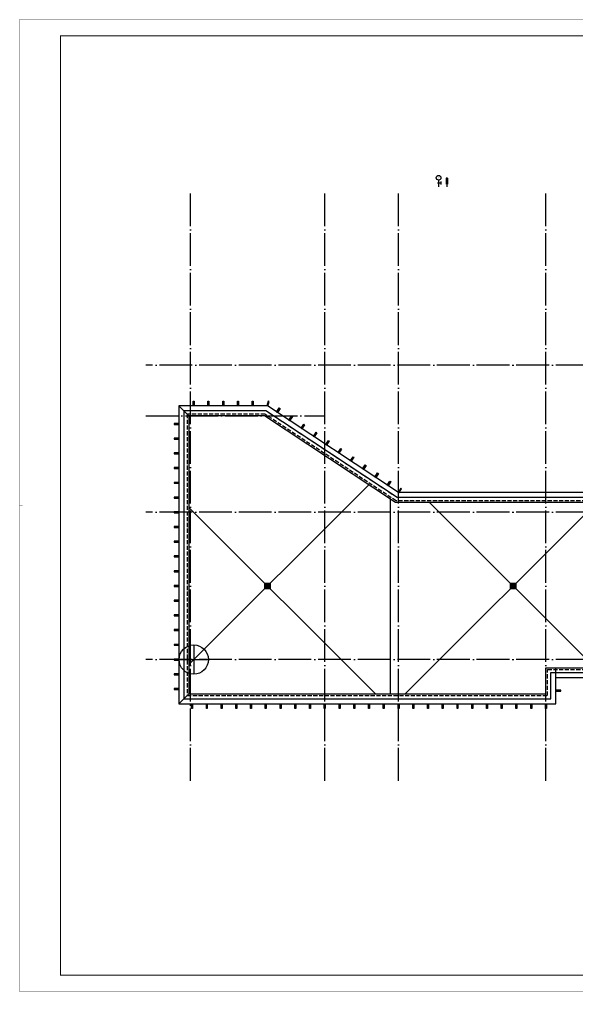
# Model space of a CAD drawing. Extents: x -777745 to 647905, y -207485 to 303235.
# Drawn here: x -10637 to 23366, y 104512 to 163917 of the extents above; entities that cross this region are included whole.
import ezdxf

# ---------------------------------------------------------------- set-up
doc = ezdxf.new("R2010")
doc.units = 0
doc.header["$LTSCALE"] = 1000
doc.linetypes.add('X-104 13#平面$0$DASH', pattern=[0.35, 0.25, -0.1])
doc.linetypes.add('X-104 13#平面$0$DOTE', pattern=[2.42, 2, -0.2, 0.02, -0.2])
doc.layers.get('0').update_dxf_attribs({"linetype": 'CONTINUOUS'})
for name, color, linetype in [('00-防烟分区', 4, 'CONTINUOUS'), ('13#楼幕墙$1$A-C_幕墙龙骨', 133, 'CONTINUOUS'), ('13#楼幕墙$1$A-C_玻璃幕墙', 140, 'CONTINUOUS'), ('ACS_KT_FM', 3, 'CONTINUOUS'), ('X-104 13#平面$0$A-O_分水线', 127, 'CONTINUOUS'), ('X-104 13#平面$0$A-O_屋面', 201, 'CONTINUOUS'), ('X-104 13#平面$0$A-TECH_结构', 21, 'CONTINUOUS'), ('X-104 13#平面$0$A_AXIS-轴线', 36, 'X-104 13#平面$0$DOTE'), ('X-104 13#平面$0$X-104 13#平面$0$A-TECH_结构', 21, 'CONTINUOUS')]:
    doc.layers.add(name, color=color, linetype=linetype)
doc.layers.add('13#楼幕墙$0$04-不打印_辅助线', color=165, linetype='CONTINUOUS', plot=False)

# ---------------------------------------------------------------- blocks, each defined once
blk = doc.blocks.new('HDYLB')
for p, q in [((1.64, 2.38), (-0.34, 2.38)), ((0, 4.16), (0, 2.22)), ((0, 2.13), (0, 0)), ((1.64, 1.43), (1.64, 3.33))]:
    blk.add_line(p, q)
blk.add_lwpolyline([(-0.6, 5.02, 0.107, 0.107, 0), (-0.09, 5.53, 0.249, 0.107, 0), (0.7, 6.32, 0.107, 0.107, 0)], format="xyseb")
at = {"const_width": 0.713}
blk.add_lwpolyline([(0, 2.03, -1), (0, 2.74, -1)], format="xyb", close=True, dxfattribs=at)
blk.add_circle((0, 5.59), 1.43)
blk = doc.blocks.new('HDWDJ')
for p, q in [((-0.49, 5.42), (-0.49, 1.62)), ((0.49, 5.42), (-0.49, 5.42)), ((0, 5.02), (0, 0)), ((0.49, 5.42), (0.49, 1.62))]:
    blk.add_line(p, q)
blk = doc.blocks.new('图框-A1')
for points, const_width in [([(0, 0), (841, 0), (841, 594), (0, 594)], 0.05), ([(766, 584), (25, 584), (25, 10), (766, 10)], 0.5)]:
    blk.add_lwpolyline(points, close=True, dxfattribs=dict(const_width=const_width))
at = {"const_width": 0.05}
blk.add_lwpolyline([(0, 297), (2, 297)], dxfattribs=at)
blk = doc.blocks.new('X-104 13#平面$0$zzzzx')
at = {"layer": 'X-104 13#平面$0$A_AXIS-轴线', "linetype": 'X-104 13#平面$0$DOTE'}
for p, q in [((-200, -7401), (-200, 28620)), ((8000, -7401), (8000, 28620)), ((12500, -7401), (12500, 28620)), ((21500, -7401), (21500, 28620)), ((30500, -7401), (30500, 28620)), ((39500, -7401), (39500, 28620)), ((48500, -7401), (48500, 28620)), ((57500, -7401), (57500, 28620)), ((60408, 18000), (-2925, 18000)), ((60408, 9000), (-2925, 9000)), ((60408, 0), (-2925, 0))]:
    blk.add_line(p, q, dxfattribs=at)
blk = doc.blocks.new('13#楼幕墙$0$A$C1D2C5D5E')
at = {"layer": '13#楼幕墙$0$04-不打印_辅助线'}
for points in [[(0, 893), (0, -893)], [(-893, 0), (893, 0)], [(-200, -400), (-200, 400)]]:
    blk.add_lwpolyline(points, dxfattribs=at)
blk.add_circle((0, 0), 893, dxfattribs=at)
blk = doc.blocks.new('*U3592')
at = {"layer": '13#楼幕墙$1$A-C_幕墙龙骨'}
blk.add_lwpolyline([(30, -150), (-30, -150), (-30, 150), (30, 150)], close=True, dxfattribs=at)
blk = doc.blocks.new('*U3593')
at = {"layer": '13#楼幕墙$1$A-C_幕墙龙骨', "color": 0, "linetype": 'ByBlock', "lineweight": -2, "transparency": 16777216}
for p in [(-21600, 0), (-20700, 0), (-19800, 0), (-18900, 0), (-18000, 0), (-17100, 0), (-16200, 0), (-15300, 0), (-14400, 0), (-13500, 0), (-12600, 0), (-11700, 0), (-10800, 0), (-9900, 0), (-9000, 0), (-8100, 0), (-7200, 0), (-6300, 0), (-5400, 0), (-4500, 0), (-3600, 0), (-2700, 0), (-1800, 0), (-900, 0), (0, 0)]:
    blk.add_blockref('*U3592', p, dxfattribs=at)
blk = doc.blocks.new('*U3594')
at = {"layer": '13#楼幕墙$1$A-C_幕墙龙骨'}
blk.add_lwpolyline([(-150, -30), (150, -30), (150, 30), (-150, 30)], close=True, dxfattribs=at)
blk = doc.blocks.new('*U3595')
at = {"layer": '13#楼幕墙$1$A-C_幕墙龙骨', "color": 0, "linetype": 'ByBlock', "lineweight": -2, "transparency": 16777216}
for p in [(0, 16200), (0, 15300), (0, 14400), (0, 13500), (0, 12600), (0, 11700), (0, 10800), (0, 9900), (0, 9000), (0, 8100), (0, 7200), (0, 6300), (0, 5400), (0, 4500), (0, 3600), (0, 2700), (0, 1800), (0, 900), (0, 0)]:
    blk.add_blockref('*U3594', p, dxfattribs=at)
blk = doc.blocks.new('*U3596')
at = {"layer": '13#楼幕墙$1$A-C_幕墙龙骨'}
blk.add_lwpolyline([(30, -150), (-30, -150), (-30, 150), (30, 150)], close=True, dxfattribs=at)
blk = doc.blocks.new('*U3597')
at = {"layer": '13#楼幕墙$1$A-C_幕墙龙骨', "color": 0, "linetype": 'ByBlock', "lineweight": -2, "transparency": 16777216}
for p in [(-3600, 0), (-2700, 0), (-1800, 0), (-900, 0), (0, 0)]:
    blk.add_blockref('*U3596', p, dxfattribs=at)
blk = doc.blocks.new('*U3598')
at = {"layer": '13#楼幕墙$1$A-C_幕墙龙骨'}
blk.add_lwpolyline([(30, -150), (-30, -150), (-30, 150), (30, 150)], close=True, dxfattribs=at)
blk = doc.blocks.new('*U3599')
at = {"layer": '13#楼幕墙$1$A-C_幕墙龙骨', "color": 0, "linetype": 'ByBlock', "lineweight": -2, "transparency": 16777216}
for p in [(-8100, 0), (-7200, 0), (-6300, 0), (-5400, 0), (-4500, 0), (-3600, 0), (-2700, 0), (-1800, 0), (-900, 0), (0, 0)]:
    blk.add_blockref('*U3598', p, dxfattribs=at)
blk = doc.blocks.new('13#楼幕墙')
at = {"layer": '13#楼幕墙$1$A-C_幕墙龙骨'}
for points in [[(4519, 140283), (4604, 140566), (4546, 140583), (4461, 140300)], [(12525, 134983), (12691, 135233), (12641, 135267), (12475, 135016), (12525, 134983)]]:
    blk.add_lwpolyline(points, dxfattribs=at)
blk.add_lwpolyline([(22100, 122870), (22400, 122870), (22400, 122930), (22100, 122930)], close=True, dxfattribs=at)
at = {"layer": '13#楼幕墙$1$A-C_玻璃幕墙'}
for p, q in [((4493, 140300), (-900, 140300)), ((-900, 140300), (-900, 122100)), ((12500, 135000), (4493, 140300)), ((37800, 135000), (12500, 135000)), ((22100, 122100), (22100, 123700)), ((22100, 123700), (58400, 123700)), ((-900, 122100), (22100, 122100))]:
    blk.add_line(p, q, dxfattribs=at)
blk.add_blockref('13#楼幕墙$0$A$C1D2C5D5E', (0, 124800))
at = {"layer": '13#楼幕墙$1$A-C_幕墙龙骨'}
for name, p in [('*U3597', (3600, 140450)), ('*U3595', (-1050, 123000)), ('*U3593', (21500, 121950))]:
    blk.add_blockref(name, p, dxfattribs=at)
at = {"layer": '13#楼幕墙$1$A-C_幕墙龙骨', "rotation": 326.5000000000508}
blk.add_blockref('*U3599', (11916, 135566), dxfattribs=at)
blk = doc.blocks.new('X-104 13#平面$0$ys')
for p, q in [((32900, 7500), (35700, 7500)), ((36500, 7500), (36500, 5765)), ((39870, 7500), (47550, 7500)), ((6500, 5311), (6500, -6600)), ((21500, 5311), (21500, -5000)), ((36500, 3240), (36500, -5000))]:
    blk.add_line(p, q)
for points in [[(39025, 10025), (46006, 17006)], [(44430, 10570), (40654, 14346)], [(47500, 7500), (44970, 10030)], [(24000, -5000), (36500, 7500)], [(38235, 5765), (36500, 7500)], [(-5800, -4800), (5183, 6183)], [(5600, -6600), (-5800, 4800)], [(7400, -6600), (19100, 5100)], [(19000, -5000), (8900, 5100)], [(34000, -5000), (23900, 5100)], [(46400, -2400), (39870, 4130)], [(39000, -5000), (46550, 2550)], [(49000, -5000), (46450, -2450)]]:
    blk.add_lwpolyline(points)
blk = doc.blocks.new('X-104 13#平面$0$jtkjuyriuy')
h = blk.add_hatch()
h.set_pattern_fill('ANSI31', color=8, scale=30, angle=45)
h.set_pattern_definition([(90, (0, 0), (-47.625, 1e-14), [])])
h.paths.add_polyline_path([(-138, 138), (138, 138), (138, -138), (-138, -138)])
for points in [[(-168, 168), (168, 168), (168, -168), (-168, -168)], [(-138, 138), (138, 138), (138, -138), (-138, -138)]]:
    blk.add_lwpolyline(points, close=True)
blk = doc.blocks.new('X-104 13#平面$0$A$C45D52E12')
at = {"layer": 'X-104 13#平面$0$X-104 13#平面$0$A-TECH_结构'}
blk.add_lwpolyline([(58300, -18800), (58300, 820), (53473, 4870), (38300, -3873), (38300, -8100), (12610, -8100), (4602, -2800), (-400, -2800), (-400, -20400), (22000, -20400), (22000, -18800)], close=True, dxfattribs=at)
blk = doc.blocks.new('X-104 13#平面')
at = {"layer": 'X-104 13#平面$0$A-O_屋面'}
blk.add_lwpolyline([(58400, 123700), (58400, 143760), (53305, 148035), (37800, 139100), (37800, 135000), (12500, 135000), (4493, 140300), (-900, 140300), (-900, 122100), (22100, 122100), (22100, 123700)], close=True, dxfattribs=at)
for points in [[(57800, 143250), (57800, 143480), (53241, 147306), (38400, 138753), (38400, 134400), (12319, 134400), (4312, 139700), (-300, 139700), (-300, 122700), (21500, 122700), (21500, 124300), (57800, 124300), (57800, 126850)], [(-300, 139700), (-900, 140300)], [(22100, 123700), (22100, 124300)], [(-300, 122700), (-900, 122100)]]:
    blk.add_lwpolyline(points, dxfattribs=at)
at = {"layer": 'X-104 13#平面$0$A-TECH_结构', "linetype": 'X-104 13#平面$0$DASH'}
blk.add_lwpolyline([(58100, 124000), (58100, 143620), (53261, 147680), (38100, 138927), (38100, 134700), (12410, 134700), (4402, 140000), (-600, 140000), (-600, 122400), (21800, 122400), (21800, 124000)], close=True, dxfattribs=at)
blk.add_lwpolyline([(57900, 143527), (53240, 147437), (38300, 138811), (38300, 134500), (12350, 134500), (4342, 139800), (-400, 139800), (-400, 122600), (21600, 122600), (21600, 124200), (57900, 124200), (57900, 143527)], dxfattribs=at)
at = {"layer": 'X-104 13#平面$0$A_AXIS-轴线', "linetype": 'X-104 13#平面$0$DOTE'}
blk.add_line((-2925, 139700), (8000, 139700), dxfattribs=at)
at = {"xscale": 100, "yscale": 100, "zscale": 100}
blk.add_blockref('图框-A1', (-10635, 104515), dxfattribs=at)
for name, p in [('X-104 13#平面$0$zzzzx', (0, 124800)), ('X-104 13#平面$0$A$C45D52E12', (-200, 142800))]:
    blk.add_blockref(name, p)
at = {"layer": 'X-104 13#平面$0$A-O_分水线'}
for name, p in [('X-104 13#平面$0$ys', (5500, 129300)), ('X-104 13#平面$0$jtkjuyriuy', (4500, 129300)), ('X-104 13#平面$0$jtkjuyriuy', (19500, 129300))]:
    blk.add_blockref(name, p, dxfattribs=at)
at = {"layer": 'X-104 13#平面$0$A-TECH_结构'}
blk.add_blockref('13#楼幕墙', (0, 0), dxfattribs=at)

msp = doc.modelspace()

# ---------------------------------------------------------------- block references
at = {"layer": '00-防烟分区'}
msp.add_blockref('X-104 13#平面', (0, 0), dxfattribs=at)
at = {"layer": 'ACS_KT_FM', "xscale": 100, "yscale": 100}
for name, p in [('HDYLB', (14947.9, 153683)), ('HDWDJ', (15447.9, 153683))]:
    msp.add_blockref(name, p, dxfattribs=at)

doc.saveas('drawing.dxf')
